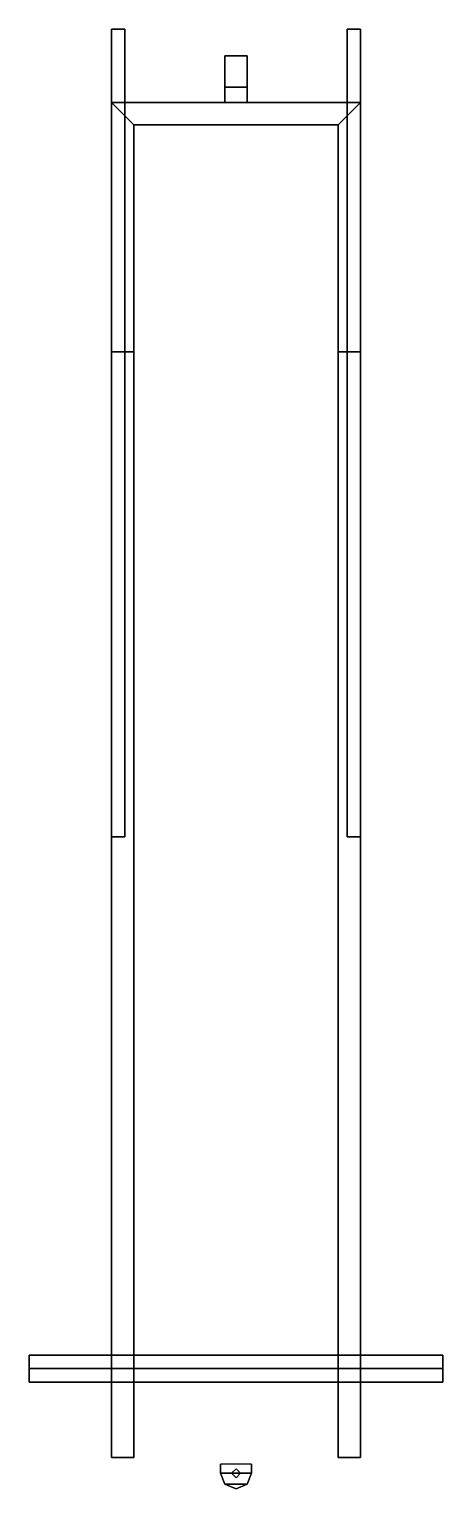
# Model space of a CAD drawing. Extents: x -0.93 to 0.93, y -3.27 to 3.29.
import ezdxf

# ---------------------------------------------------------------- set-up
doc = ezdxf.new("R2010")
doc.units = 0
doc.layers.add('FRAME', color=5, linetype='CONTINUOUS')

msp = doc.modelspace()

# ---------------------------------------------------------------- linework, layer by layer
at = {"layer": 'FRAME'}
for points in [[(-0.56, 3.29, 1.08), (-0.56, -0.34, 1.08), (-0.56, -0.34, 1.2), (-0.56, 3.29, 1.2)], [(-0.5, 3.29, 1.2), (-0.5, 3.29, 1.08), (-0.56, 3.29, 1.08), (-0.56, 3.29, 1.2)], [(-0.5, -0.34, 1.2), (-0.5, -0.34, 1.08), (-0.5, 3.29, 1.08), (-0.5, 3.29, 1.2)], [(0.5, 3.29, 1.08), (0.5, -0.34, 1.08), (0.5, -0.34, 1.2), (0.5, 3.29, 1.2)], [(0.56, 3.29, 1.2), (0.56, 3.29, 1.08), (0.5, 3.29, 1.08), (0.5, 3.29, 1.2)], [(0.56, -0.34, 1.2), (0.56, -0.34, 1.08), (0.56, 3.29, 1.08), (0.56, 3.29, 1.2)], [(-0.05, 3.17, 0.82), (-0.05, 3.17, 0.79), (-0.05, 3.03, 0.76), (-0.05, 3.03, 0.79)], [(0.05, 3.17, 0.82), (0.05, 3.17, 0.79), (-0.05, 3.17, 0.79), (-0.05, 3.17, 0.82)], [(0.05, 3.03, 0.79), (0.05, 3.17, 0.82), (-0.05, 3.17, 0.82), (-0.05, 3.03, 0.79)], [(-0.05, 3.03, 0.76), (-0.05, 3.17, 0.79), (0.05, 3.17, 0.79), (0.05, 3.03, 0.76)], [(0.05, 3.17, 0.7), (0.05, 3.17, 0.66), (-0.05, 3.17, 0.66), (-0.05, 3.17, 0.7)], [(-0.05, 3.17, 0.7), (-0.05, 3.17, 0.66), (-0.05, 3.03, 0.7), (-0.05, 3.03, 0.73)], [(-0.05, 3.03, 0.7), (-0.05, 3.17, 0.66), (0.05, 3.17, 0.66), (0.05, 3.03, 0.7)], [(0.05, 3.03, 0.73), (0.05, 3.17, 0.7), (-0.05, 3.17, 0.7), (-0.05, 3.03, 0.73)], [(0.05, 3.03, 0.76), (0.05, 3.17, 0.79), (0.05, 3.17, 0.82), (0.05, 3.03, 0.79)], [(0.05, 3.03, 0.7), (0.05, 3.17, 0.66), (0.05, 3.17, 0.7), (0.05, 3.03, 0.73)], [(0.05, 2.96, 0.79), (0.05, 3.03, 0.79), (-0.05, 3.03, 0.79), (-0.05, 2.96, 0.79)], [(-0.05, 2.96, 0.7), (-0.05, 3.03, 0.7), (0.05, 3.03, 0.7), (0.05, 2.96, 0.7)], [(0.05, 3.03, 0.76), (0.05, 3.03, 0.73), (-0.05, 3.03, 0.73), (-0.05, 3.03, 0.76)], [(-0.05, 3.03, 0.79), (-0.05, 3.03, 0.7), (-0.05, 2.96, 0.7), (-0.05, 2.96, 0.79)], [(0.05, 2.96, 0.7), (0.05, 3.03, 0.7), (0.05, 3.03, 0.79), (0.05, 2.96, 0.79)], [(-0.56, 2.96, 0.53), (-0.56, -3.13, 0.53), (-0.56, -3.13, 0.93), (-0.56, 2.96, 0.93)], [(-0.46, 2.86, 0.53), (-0.46, -3.13, 0.53), (-0.56, -3.13, 0.53), (-0.56, 2.96, 0.53)], [(-0.56, 2.96, 0.53), (0.56, 2.96, 0.53), (0.46, 2.86, 0.53), (-0.46, 2.86, 0.53)], [(0.56, 2.96, 0.93), (0.56, 2.96, 0.53), (-0.56, 2.96, 0.53), (-0.56, 2.96, 0.93)], [(-0.56, 2.96, 0.93), (-0.56, 1.84, 0.93), (-0.56, 1.84, 1.08), (-0.56, 2.96, 1.08)], [(0.56, 2.96, 1.08), (0.56, 2.96, 0.93), (-0.56, 2.96, 0.93), (-0.56, 2.96, 1.08)], [(0.56, 2.96, 0.53), (0.56, -3.13, 0.53), (0.46, -3.13, 0.53), (0.46, 2.86, 0.53)], [(0.56, -3.13, 0.93), (0.56, -3.13, 0.53), (0.56, 2.96, 0.53), (0.56, 2.96, 0.93)], [(0.56, 1.84, 1.08), (0.56, 1.84, 0.93), (0.56, 2.96, 0.93), (0.56, 2.96, 1.08)], [(-0.46, -3.13, 0.93), (-0.46, -3.13, 0.53), (-0.46, 2.86, 0.53), (-0.46, 2.86, 0.93)], [(-0.46, 2.86, 0.53), (0.46, 2.86, 0.53), (0.46, 2.86, 0.93), (-0.46, 2.86, 0.93)], [(-0.46, 1.84, 1.08), (-0.46, 1.84, 0.93), (-0.46, 2.86, 0.93), (-0.46, 2.86, 1.08)], [(-0.46, 2.86, 0.93), (0.46, 2.86, 0.93), (0.46, 2.86, 1.08), (-0.46, 2.86, 1.08)], [(0.46, 2.86, 0.53), (0.46, -3.13, 0.53), (0.46, -3.13, 0.93), (0.46, 2.86, 0.93)], [(0.46, 2.86, 0.93), (0.46, 1.84, 0.93), (0.46, 1.84, 1.08), (0.46, 2.86, 1.08)], [(-0.56, 1.84, 1.08), (-0.56, 1.84, 0.93), (-0.46, 1.84, 0.93), (-0.46, 1.84, 1.08)], [(0.46, 1.84, 1.08), (0.46, 1.84, 0.93), (0.56, 1.84, 0.93), (0.56, 1.84, 1.08)], [(-0.56, -0.34, 1.2), (-0.56, -0.34, 1.08), (-0.5, -0.34, 1.08), (-0.5, -0.34, 1.2)], [(0.5, -0.34, 1.2), (0.5, -0.34, 1.08), (0.56, -0.34, 1.08), (0.56, -0.34, 1.2)], [(0.93, -2.73, 0.56), (0.93, -2.6694, 0.525), (-0.93, -2.6694, 0.525), (-0.93, -2.73, 0.56)], [(0.93, -2.6694, 0.525), (0.93, -2.6694, 0.455), (-0.93, -2.6694, 0.455), (-0.93, -2.6694, 0.525)], [(0.93, -2.6694, 0.455), (0.93, -2.73, 0.42), (-0.93, -2.73, 0.42), (-0.93, -2.6694, 0.455)], [(0.93, -2.73, 0.42), (0.93, -2.7906, 0.455), (-0.93, -2.7906, 0.455), (-0.93, -2.73, 0.42)], [(0.93, -2.7906, 0.525), (0.93, -2.73, 0.56), (-0.93, -2.73, 0.56), (-0.93, -2.7906, 0.525)], [(0.93, -2.7906, 0.455), (0.93, -2.7906, 0.525), (-0.93, -2.7906, 0.525), (-0.93, -2.7906, 0.455)], [(-0.56, -3.13, 0.93), (-0.56, -3.13, 0.53), (-0.46, -3.13, 0.53), (-0.46, -3.13, 0.93)], [(0.46, -3.13, 0.93), (0.46, -3.13, 0.53), (0.56, -3.13, 0.53), (0.56, -3.13, 0.93)], [(-0.07, -3.2, 0.89), (-0.07, -3.16, 0.89), (-0.07, -3.16, 0.87), (-0.07, -3.2, 0.87)], [(-0.07, -3.2, 0.8), (-0.07, -3.16, 0.8), (-0.07, -3.16, 0.78), (-0.07, -3.2, 0.78)], [(0.07, -3.2, 0.8), (0.07, -3.16, 0.8), (-0.07, -3.16, 0.8), (-0.07, -3.2, 0.8)], [(0.07, -3.2, 0.89), (0.07, -3.16, 0.89), (-0.07, -3.16, 0.89), (-0.07, -3.2, 0.89)], [(-0.0495, -3.2495, 0.89), (-0.07, -3.2, 0.89), (-0.07, -3.2, 0.87), (-0.0495, -3.2495, 0.87)], [(-0.0495, -3.2495, 0.8), (-0.07, -3.2, 0.8), (-0.07, -3.2, 0.78), (-0.0495, -3.2495, 0.78)], [(0.0495, -3.2495, 0.8), (0.07, -3.2, 0.8), (-0.07, -3.2, 0.8), (-0.0495, -3.2495, 0.8)], [(0.0495, -3.2495, 0.89), (0.07, -3.2, 0.89), (-0.07, -3.2, 0.89), (-0.0495, -3.2495, 0.89)], [(0, -3.18, 0.8), (-0.02, -3.2, 0.8), (-0.02, -3.2, 0.87), (0, -3.18, 0.87)], [(-0.02, -3.2, 0.8), (0, -3.22, 0.8), (0, -3.22, 0.87), (-0.02, -3.2, 0.87)], [(0.02, -3.2, 0.8), (0, -3.18, 0.8), (0, -3.18, 0.87), (0.02, -3.2, 0.87)], [(0, -3.22, 0.8), (0.02, -3.2, 0.8), (0.02, -3.2, 0.87), (0, -3.22, 0.87)], [(0.07, -3.2, 0.89), (0.0495, -3.2495, 0.89), (0.0495, -3.2495, 0.87), (0.07, -3.2, 0.87)], [(0.07, -3.2, 0.8), (0.0495, -3.2495, 0.8), (0.0495, -3.2495, 0.78), (0.07, -3.2, 0.78)], [(0.07, -3.16, 0.89), (0.07, -3.2, 0.89), (0.07, -3.2, 0.87), (0.07, -3.16, 0.87)], [(0.07, -3.16, 0.8), (0.07, -3.2, 0.8), (0.07, -3.2, 0.78), (0.07, -3.16, 0.78)], [(0, -3.27, 0.89), (-0.0495, -3.2495, 0.89), (-0.0495, -3.2495, 0.87), (0, -3.27, 0.87)], [(0, -3.27, 0.8), (-0.0495, -3.2495, 0.8), (-0.0495, -3.2495, 0.78), (0, -3.27, 0.78)], [(0, -3.27, 0.8), (0.0495, -3.2495, 0.8), (-0.0495, -3.2495, 0.8), (0, -3.27, 0.8)], [(0, -3.27, 0.89), (0.0495, -3.2495, 0.89), (-0.0495, -3.2495, 0.89), (0, -3.27, 0.89)], [(0.0495, -3.2495, 0.89), (0, -3.27, 0.89), (0, -3.27, 0.87), (0.0495, -3.2495, 0.87)], [(0.0495, -3.2495, 0.8), (0, -3.27, 0.8), (0, -3.27, 0.78), (0.0495, -3.2495, 0.78)]]:
    msp.add_3dface(points, dxfattribs=at)

doc.saveas('drawing.dxf')
